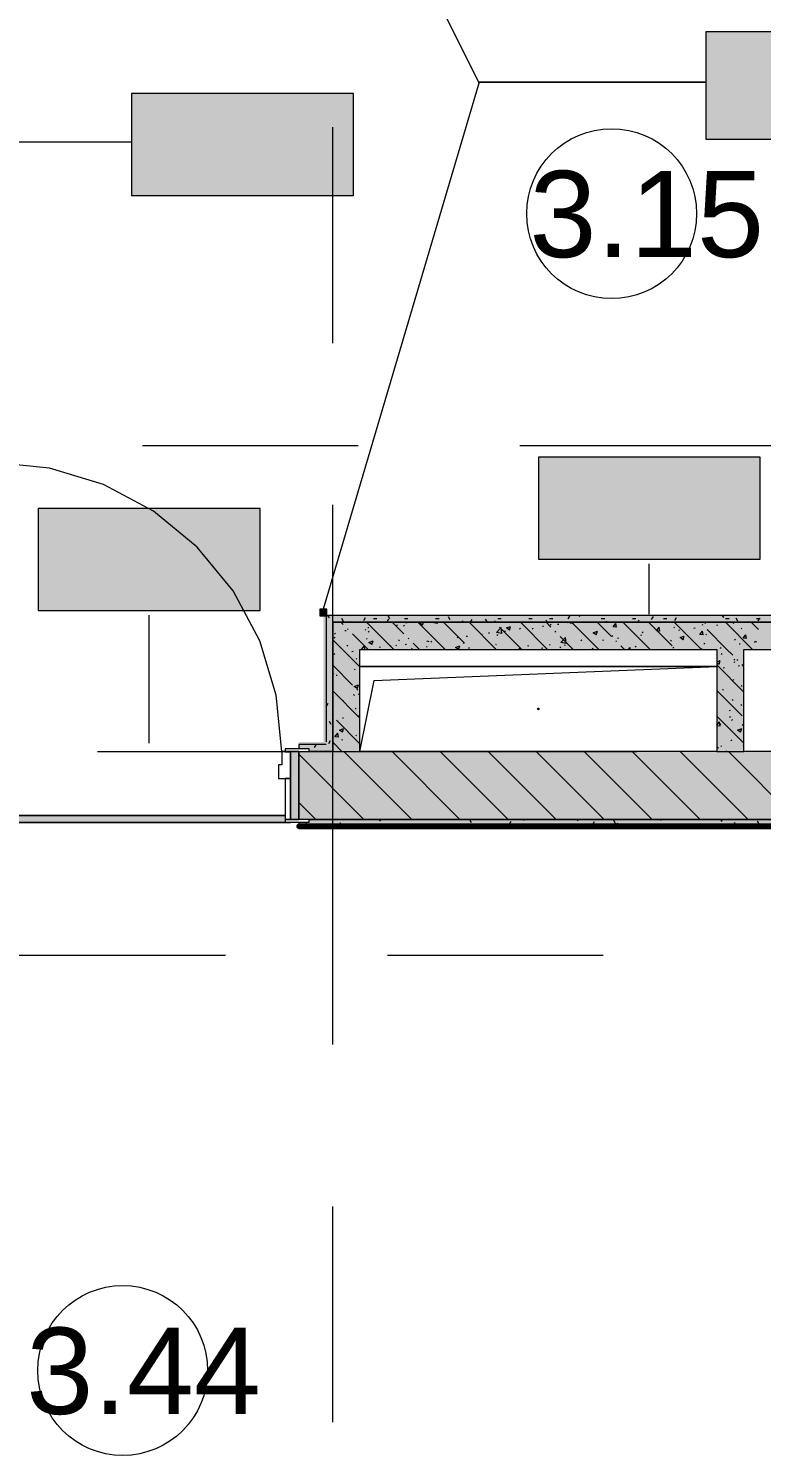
# Model space of a CAD drawing. Header units: millimetres. Extents: x -3817 to 677485, y -22715 to 103890.
# Drawn here: x 568283 to 570440, y 10905 to 15104 of the extents above; entities that cross this region are included whole.
import ezdxf

# ---------------------------------------------------------------- set-up
doc = ezdxf.new("R2010")
doc.units = ezdxf.units.MM
doc.layers.add('PDF _Геометрия', color=7, linetype='Continuous', true_color=0x1d1d1d)
doc.layers.add('PDF _Сплошная заливка', color=7, linetype='Continuous', true_color=0xffffff)
doc.layers.add('PDF _Текст', color=7, linetype='Continuous')
doc.styles.add('PDF GOST-Common', font='arial.ttf')

msp = doc.modelspace()

# ---------------------------------------------------------------- hatches: boundary and pattern name
at = {"layer": 'PDF _Сплошная заливка', "transparency": 33554559}
h = msp.add_hatch(color=256, dxfattribs=at)
h.paths.add_polyline_path([(568128.1, 12776.9), (568128.1, 12976.9), (567529.1, 12976.9), (567529.1, 12776.9), (568098.1, 12776.9)], flags=0)
h.paths.add_polyline_path([(566579.1, 12776.9), (566579.1, 12976.9), (566378.1, 12976.9), (566378.1, 12776.9), (566549.1, 12776.9)], flags=0)
h.paths.add_polyline_path([(571878.1, 12776.9), (571878.1, 12976.9), (569078.1, 12976.9), (569078.1, 12776.9), (571053.6, 12776.9)], flags=0)
h = msp.add_hatch(color=256, dxfattribs=at)
h.paths.add_polyline_path([(569178.1, 12976.9), (569178.1, 12996.9), (569078.1, 12996.9), (569078.1, 12984.9), (569108.1, 12984.4), (569108.1, 12976.9)], flags=0)
h.paths.add_polyline_path([(568038.1, 12976.9), (568098.1, 12976.9), (568098.1, 12984.9), (568128.1, 12984.9), (568128.1, 12996.9), (568038.1, 12996.9)], flags=0)
h = msp.add_hatch(color=256, dxfattribs=at)
h.paths.add_polyline_path([(572398.1, 12756.9), (572398.1, 12776.9), (569108.1, 12776.9), (569108.1, 12768.9), (569078.1, 12768.9), (569078.1, 12756.9), (572378.1, 12756.9)], flags=0)
h.paths.add_polyline_path([(566549.1, 12756.9), (566579.1, 12756.9), (566579.1, 12768.9), (566549.1, 12768.9), (566549.1, 12776.9), (565129.4, 12776.9), (565129.4, 12756.9), (566378.1, 12756.9)], flags=0)
h.paths.add_polyline_path([(568098.1, 12756.9), (568128.1, 12756.9), (568128.1, 12768.9), (568098.1, 12768.9), (568098.1, 12776.9), (567559.1, 12776.9), (567559.1, 12768.9), (567529.1, 12768.9), (567529.1, 12756.9), (567559.1, 12756.9)], flags=0)
at = {"layer": 'PDF _Сплошная заливка', "true_color": 0x494949, "transparency": 33554559}
msp.add_hatch(color=251, dxfattribs=at).paths.add_polyline_path([(569053.1, 12767.9), (569053.1, 12768.9), (569038.1, 12768.9), (569038.1, 12787.9), (568168.1, 12787.9), (568168.1, 12768.9), (569038.1, 12767.9)])

# ---------------------------------------------------------------- linework, layer by layer
at = {"layer": 'PDF _Геометрия', "color": 231, "lineweight": 70, "true_color": 0xff80c0}
msp.add_lwpolyline([(572398.1, 12776.9), (572398.1, 12756.9), (569078.1, 12756.9), (569078.1, 12755.9), (572398.1, 12755.9), (572399.1, 12755.9), (572399.1, 15635.9), (583949.3, 15635.9), (583950.3, 15635.9), (583950.3, 16835.9), (584278.1, 16835.9), (584278.1, 16836.9)], dxfattribs=at)
at = {"layer": 'PDF _Геометрия', "color": 7, "lineweight": 9}
for points in [[(569086.9, 15987.9), (569606.7, 14945.9), (570276, 14945.9), (569608.5, 14945.9), (569150.1, 13394.9)], [(568073.9, 14770.3), (568586, 14770.3)], [(570988.1, 13356.9), (570988.1, 13858.7), (570988.1, 13356.9), (570968.1, 13356.9), (569258.1, 13356.9), (570968.1, 13356.9)], [(570109.7, 13380.9), (570109.7, 13529)], [(568637.7, 13000.9), (568637.7, 13377.6)], [(569178.1, 12996.9), (569178.1, 13356.9), (569178.1, 12996.9), (569178.1, 12976.9), (569108.1, 12976.9), (569178.1, 12976.9), (569258.1, 12976.9), (569299.8, 13185.2), (570308.1, 13226.9), (570308.1, 12976.9), (569258.1, 12976.9), (569258.1, 13226.9), (570308.1, 13226.9), (569258.1, 13226.9)], [(569158.1, 13376.9), (569158.1, 13004.9)], [(569158.1, 12996.9), (569078.1, 12996.9)], [(570308.1, 12976.9), (570388.1, 12976.9)]]:
    msp.add_lwpolyline(points, dxfattribs=at)
for points in [[(570970, 15093.5), (570276, 15093.5), (570276, 14778.2), (570970, 14778.2)], [(570970, 15093.5), (570276, 15093.5), (570276, 14778.2), (570970, 14778.2)], [(569239.1, 14912.2), (568586, 14912.2), (568586, 14612.2), (569239.1, 14612.2)], [(570436.3, 13842.9), (569783.2, 13842.9), (569783.2, 13542.9), (570436.3, 13542.9)], [(568964.3, 13691.5), (568311.2, 13691.5), (568311.2, 13391.5), (568964.3, 13391.5)], [(570308.1, 13226.9), (570308.1, 12976.9), (569258.1, 12976.9), (569258.1, 13226.9)], [(568153.1, 12767.9), (569053.1, 12767.9)], [(568168.1, 12787.9), (569038.1, 12787.9)], [(569108.1, 12776.9), (572378.1, 12776.9)]]:
    msp.add_lwpolyline(points, close=True, dxfattribs=at)
at = {"layer": 'PDF _Геометрия', "color": 253, "lineweight": 9, "true_color": 0xaaaaaa}
for points in [[(569178.1, 14178.3), (569178.1, 14813.3)], [(568617.6, 13876.9), (569252.6, 13876.9)], [(569728.9, 13876.9), (571316.4, 13876.9)], [(569028.1, 12976.9), (569011.8, 13142.7), (568963.4, 13302.1), (568884.9, 13449.1), (568779.2, 13577.9), (568650.3, 13683.6), (568503.4, 13762.2), (568343.9, 13810.5), (568178.1, 13826.9)], [(569178.1, 12114.5), (569178.1, 13702)], [(568485.3, 12976.9), (570072.8, 12976.9)], [(567275.1, 12376.9), (568862.6, 12376.9)], [(569338.9, 12376.9), (569973.9, 12376.9)], [(569178.1, 11003.3), (569178.1, 11638.3)]]:
    msp.add_lwpolyline(points, dxfattribs=at)
at = {"layer": 'PDF _Геометрия', "color": 7, "lineweight": 20}
msp.add_lwpolyline([(569160.1, 13375.4), (569160.1, 13394.9), (569140.1, 13394.9), (569140.1, 13375.4)], close=True, dxfattribs=at)
at = {"layer": 'PDF _Геометрия', "color": 9, "lineweight": 9, "true_color": 0xc0c0c0}
for points in [[(570968.1, 13376.9), (569178.1, 13376.9), (569158.1, 13376.9)], [(569078.1, 12996.9), (569078.1, 12984.9)], [(569078.1, 12976.9), (569078.1, 12776.9)], [(569078.1, 12768.9), (569078.1, 12756.9), (572398.1, 12756.9), (572398.1, 12776.9)]]:
    msp.add_lwpolyline(points, dxfattribs=at)
at = {"layer": 'PDF _Геометрия', "color": 253, "lineweight": 9, "true_color": 0x9b9b9b}
for points in [[(569167.9, 13369.9), (569163.9, 13376.9)], [(569209.6, 13358.8), (569204.5, 13367.5)], [(569232.1, 13359.1), (569230.9, 13356.9)], [(569273.8, 13370.2), (569268.8, 13361.5)], [(569297.9, 13367.8), (569307.9, 13367.8)], [(569341.8, 13366.2), (569336.8, 13357.4)], [(569345.6, 13366.9), (569340.6, 13375.6)], [(569389.3, 13367.8), (569399.4, 13367.8)], [(569480.8, 13367.8), (569490.8, 13367.8)], [(569488.8, 13376.9), (569488.1, 13375.7)], [(569523.3, 13363.9), (569518.3, 13372.7)], [(569562.6, 13356.9), (569560, 13361.5)], [(569587.5, 13365.1), (569582.8, 13356.9)], [(569633, 13356.9), (569628, 13365.6)], [(569655.6, 13361), (569653.2, 13356.9)], [(569663.6, 13367.8), (569673.7, 13367.8)], [(569755.1, 13367.8), (569765.1, 13367.8)], [(569809, 13356.9), (569805.7, 13362.6)], [(569816, 13367.8), (569826.1, 13367.8)], [(569874.9, 13375.1), (569869.9, 13366.4)], [(569905.1, 13373.2), (569903, 13376.9)], [(569968.4, 13367.8), (569978.5, 13367.8)], [(569985, 13356.9), (569983.4, 13359.6)], [(570059.9, 13367.8), (570069.9, 13367.8)], [(570079, 13362.9), (570075.5, 13356.9)], [(570120.7, 13374), (570115.6, 13365.3)], [(570151.3, 13367.8), (570161.4, 13367.8)], [(570188.7, 13369.9), (570183.7, 13361.2)], [(570328.6, 13371.3), (570325.4, 13376.9)], [(570334.2, 13367.8), (570344.3, 13367.8)], [(570370.2, 13360.2), (570365.2, 13368.9)], [(570425.6, 13367.8), (570435.7, 13367.8)], [(570434.4, 13368.8), (570429.4, 13360.1)], [(569176, 13337.3), (569178.1, 13337.3)], [(569176, 13245.9), (569178.1, 13245.9)], [(569163, 13117.4), (569158.1, 13108.9)], [(569176, 13124), (569178.1, 13124)], [(569173.1, 13056.2), (569168.1, 13064.9)], [(569158.9, 13049.4), (569158.1, 13048)], [(569128.5, 12996.6), (569123.4, 12987.9)], [(569170.1, 13007.8), (569165.1, 12999)], [(569176, 13002.1), (569178.1, 13002.1)], [(569101, 12766.1), (569095.9, 12757.4)], [(569204.7, 12757.6), (569199.7, 12766.3)], [(569248, 12776.9), (569247.2, 12775.6)], [(569318.3, 12776.9), (569315.3, 12771.5)], [(569586.5, 12766.9), (569581.5, 12775.6)], [(569702.1, 12771), (569697.1, 12762.3)], [(569740.7, 12776.9), (569738.7, 12773.4)], [(569900.3, 12772.1), (569897.5, 12776.9)], [(569947.8, 12769.9), (569942.8, 12761.2)], [(569968.3, 12776.2), (569967.9, 12776.9)], [(570009.9, 12765), (570004.9, 12773.7)], [(570015.9, 12765.8), (570010.8, 12757.1)], [(570146, 12773.2), (570143.9, 12776.9)], [(570163, 12776.9), (570162.1, 12775.3)], [(570261.6, 12764.7), (570257.1, 12756.9)], [(570323.7, 12770.2), (570319.8, 12776.9)], [(570365.3, 12759), (570360.3, 12767.7)], [(570433.4, 12763.1), (570428.3, 12771.8)], [(569169, 12762), (569166, 12756.9)], [(569236.9, 12758.2), (569247, 12758.2)], [(569310.7, 12756.9), (569309.3, 12759.3)], [(569328.4, 12758.2), (569338.4, 12758.2)], [(569389.3, 12758.2), (569399.4, 12758.2)], [(569414.7, 12760.9), (569412.4, 12756.9)], [(569541.7, 12758.2), (569551.8, 12758.2)], [(569633.2, 12758.2), (569643.2, 12758.2)], [(569724.6, 12758.2), (569734.7, 12758.2)], [(569906.2, 12758.7), (569905.1, 12756.9)], [(569907.5, 12758.2), (569917.5, 12758.2)], [(569998.9, 12758.2), (570009, 12758.2)], [(570049.8, 12756.9), (570046.5, 12762.6)], [(570059.9, 12758.2), (570069.9, 12758.2)], [(570212.3, 12758.2), (570222.3, 12758.2)], [(570303.7, 12758.2), (570313.8, 12758.2)], [(570329.6, 12760.6), (570327.5, 12756.9)], [(570395.2, 12758.2), (570405.2, 12758.2)]]:
    msp.add_lwpolyline(points, dxfattribs=at)
at = {"layer": 'PDF _Геометрия', "color": 9, "lineweight": 9, "true_color": 0xc0c0c0}
for points in [[(569258.1, 13356.9), (569178.1, 13356.9)], [(570308.1, 12976.9), (569258.1, 12976.9), (569258.1, 13276.9), (570308.1, 13276.9)], [(570388.1, 13276.9), (570988.1, 13276.9), (570988.1, 12976.9), (570388.1, 12976.9)]]:
    msp.add_lwpolyline(points, close=True, dxfattribs=at)
at = {"layer": 'PDF _Геометрия', "color": 252, "lineweight": 9, "true_color": 0x878787}
for points in [[(569208.7, 13350.4), (569202.2, 13356.9)], [(569357.6, 13276.9), (569277.6, 13356.9)], [(569387.2, 13322.7), (569353.1, 13356.9)], [(569393.5, 13356.1), (569396.9, 13356.5)], [(569508.5, 13276.9), (569428.5, 13356.9)], [(569442.3, 13348.3), (569433.5, 13354.2), (569440.3, 13356.9)], [(569442.3, 13348.3), (569445.2, 13356.9)], [(569485.8, 13353.6), (569470, 13356), (569470.8, 13356.9)], [(569485.8, 13353.6), (569485.4, 13356.9)], [(569565.7, 13295.1), (569504, 13356.9)], [(569659.3, 13276.9), (569579.3, 13356.9)], [(569656.3, 13355.4), (569654.8, 13356.9)], [(569810.2, 13276.9), (569730.2, 13356.9)], [(569819.7, 13342.8), (569805.7, 13356.9)], [(569817.8, 13348.9), (569820.5, 13350.9)], [(569839.6, 13350.8), (569842.9, 13351.3)], [(569868.6, 13356.9), (569871, 13354.7)], [(569886, 13353.3), (569875.3, 13354.2), (569877.5, 13356.9)], [(569961.1, 13276.9), (569881.1, 13356.9)], [(569886, 13353.3), (569885.3, 13356.9)], [(569998.2, 13315.2), (569956.6, 13356.9)], [(570013.5, 13342.1), (570002.9, 13343.1), (570011.4, 13353.3)], [(570013.5, 13342.1), (570011.5, 13353.3)], [(570112, 13276.9), (570032, 13356.9)], [(570176.8, 13287.5), (570107.4, 13356.9)], [(570262.8, 13276.9), (570182.8, 13356.9)], [(570272.8, 13352.8), (570275.4, 13354.8)], [(570413.7, 13276.9), (570333.7, 13356.9)], [(570355.6, 13355.6), (570358.4, 13353.8)], [(570430.7, 13335.3), (570409.2, 13356.9)], [(569178.5, 13312.4), (569180.9, 13310.1)], [(569182, 13312.8), (569184.8, 13311)], [(569183.3, 13322.2), (569186, 13324.3)], [(569213.9, 13332.4), (569217.2, 13332.9)], [(569223.8, 13335.3), (569221.3, 13337.8)], [(569282.2, 13276.9), (569258.1, 13301), (569236.3, 13322.7)], [(569273.1, 13333.6), (569275.8, 13335.7)], [(569276.9, 13308.8), (569279.7, 13307)], [(569281.3, 13341.3), (569284.6, 13341.7)], [(569282.1, 13330.2), (569284.6, 13327.9)], [(569365.5, 13347), (569368.1, 13349)], [(569385.8, 13348), (569388.3, 13345.7)], [(569402.3, 13307.6), (569399.8, 13310.2)], [(569544.4, 13311.7), (569547.1, 13313.7)], [(569570.9, 13315.5), (569574.2, 13315.9)], [(569615.4, 13321.3), (569618.7, 13321.8)], [(569636.7, 13325), (569639.4, 13327)], [(569675.6, 13324.2), (569659.8, 13326.6), (569673.6, 13341.1)], [(569661.1, 13321.3), (569663.6, 13319.1)], [(569734.8, 13276.9), (569668.8, 13342.8)], [(569675.6, 13324.2), (569673.6, 13341)], [(569682.8, 13330.2), (569686.1, 13330.6)], [(569697.8, 13334), (569689, 13340), (569701.4, 13344.8)], [(569697.8, 13334), (569701.4, 13344.8)], [(569728, 13337.5), (569730.7, 13339.6)], [(569764.8, 13339.1), (569767.3, 13336.9)], [(569795, 13345), (569798.4, 13345.4)], [(569834.8, 13327.8), (569832.3, 13330.3)], [(569885.7, 13276.9), (569847.4, 13315.2)], [(569865.3, 13294.7), (569849.5, 13297.2), (569863.4, 13311.6)], [(569865.3, 13294.7), (569863.4, 13311.6)], [(569953.4, 13319.8), (569944.5, 13325.8), (569957, 13330.5)], [(569953.4, 13319.8), (569957, 13330.5)], [(569999.3, 13315.6), (570002, 13317.6)], [(570016.9, 13310.2), (570020.2, 13310.7)], [(570084.3, 13319.1), (570087.6, 13319.5)], [(570089.1, 13327), (570091.8, 13329)], [(570141, 13331), (570130.4, 13331.9), (570139, 13342.1)], [(570141, 13331), (570139, 13342.1)], [(570181.5, 13340.3), (570184.1, 13342.3)], [(570196.5, 13333.9), (570199.9, 13334.3)], [(570208.9, 13305.5), (570200, 13311.5), (570212.5, 13316.3)], [(570208.9, 13305.5), (570212.5, 13316.3)], [(570241.1, 13339.7), (570244.4, 13340.2)], [(570268.6, 13319.8), (570257.9, 13320.8), (570266.5, 13331)], [(570267.3, 13347.9), (570264.8, 13350.4)], [(570268.6, 13319.8), (570266.5, 13331)], [(570275.9, 13322), (570278.4, 13319.8)], [(570355.3, 13259.9), (570338.3, 13276.9), (570279.9, 13335.3)], [(570308.4, 13348.6), (570311.7, 13349)], [(570379.6, 13339.8), (570382.1, 13337.6)], [(570396.1, 13308.7), (570385.5, 13309.6), (570394, 13319.8)], [(570396.1, 13308.7), (570394, 13319.8)], [(569258.1, 13225.5), (569178.1, 13305.5)], [(569219.5, 13289), (569222.3, 13287.2)], [(569234.5, 13271.2), (569237.8, 13271.6)], [(569262.9, 13276.9), (569270.9, 13286.5)], [(569272.7, 13276.9), (569271, 13286.5)], [(569292.9, 13290.9), (569284.1, 13296.9), (569296.5, 13301.7)], [(569292.9, 13290.9), (569296.5, 13301.7)], [(569314.4, 13285), (569317.2, 13283.2)], [(569346.8, 13286), (569350.1, 13286.4)], [(569363.3, 13287.8), (569366, 13289.8)], [(569371.8, 13304.8), (569374.6, 13303)], [(569391.3, 13291.8), (569394.6, 13292.3)], [(569409.3, 13280.9), (569412.1, 13279.1)], [(569433.1, 13276.9), (569414.9, 13295.1)], [(569453.7, 13285.7), (569456.2, 13283.5)], [(569454.6, 13300.3), (569457.3, 13302.3)], [(569458.6, 13300.7), (569461.9, 13301.1)], [(569466.7, 13300.8), (569469.6, 13299)], [(569504.2, 13276.9), (569504.3, 13276.9)], [(569548.2, 13276.9), (569539.6, 13282.6), (569552, 13287.4)], [(569548.5, 13276.9), (569552.1, 13287.4)], [(569557.4, 13303.5), (569559.9, 13301.3)], [(569561.6, 13296.8), (569564.5, 13295)], [(569580.8, 13280), (569578.3, 13282.5)], [(569656.6, 13292.8), (569659.4, 13291)], [(569725.9, 13278.3), (569728.5, 13280.4)], [(569751.5, 13288.8), (569754.3, 13287)], [(569792.8, 13280.7), (569796.1, 13281.2)], [(569815.7, 13289.7), (569818.3, 13291.8)], [(569846.4, 13284.8), (569849.2, 13283)], [(569860.1, 13289.6), (569863.4, 13290)], [(569908, 13303.1), (569910.7, 13305.1)], [(569941.3, 13280.8), (569944.1, 13279)], [(569972.4, 13304.4), (569975.7, 13304.8)], [(570013.3, 13300.1), (570010.8, 13302.6)], [(570036.6, 13276.9), (570025.9, 13287.5)], [(570048, 13276.9), (570053.1, 13282.2)], [(570053.8, 13276.9), (570053.1, 13282.2)], [(570068.5, 13286.5), (570071, 13284.2)], [(570172.2, 13304.2), (570174.7, 13302)], [(570179.3, 13281.1), (570182, 13283.1)], [(570261.6, 13278.5), (570264.9, 13278.9)], [(570270.6, 13293.6), (570273.3, 13295.7)], [(570318.5, 13283), (570321, 13280.7)], [(570360.4, 13305), (570363.1, 13307)], [(570373.9, 13293.3), (570377.2, 13293.7)], [(570418.4, 13299.1), (570421.7, 13299.6)], [(570422.2, 13300.8), (570424.7, 13298.5)], [(569236.3, 13171.9), (569178.1, 13230.1)], [(569181.1, 13263.1), (569183.8, 13265.1)], [(569246.4, 13250.1), (569248.8, 13247.9)], [(570308.1, 13240.7), (570318.6, 13244.7)], [(570308.1, 13238.6), (570315, 13234)], [(570388.1, 13151.6), (570308.1, 13231.6)], [(570315, 13233.9), (570318.6, 13244.7)], [(570320.9, 13264.7), (570323.8, 13262.9)], [(570358.2, 13245.8), (570360.9, 13247.8)], [(570358.4, 13240.8), (570361.3, 13239)], [(570370.4, 13244.8), (570367.9, 13247.3)], [(570371.6, 13229), (570375, 13229.4)], [(570388.1, 13227), (570382.9, 13232.2)], [(569179, 13203.9), (569181.6, 13205.9)], [(569187.7, 13201.1), (569191, 13201.5)], [(569241.5, 13218.5), (569244.3, 13216.7)], [(570327.1, 13223.1), (570330.5, 13223.6)], [(570356.1, 13186.6), (570358.7, 13188.7)], [(570386.4, 13220.8), (570388.1, 13219.2)], [(569258.1, 13074.6), (569178.1, 13154.6)], [(569178.1, 13145.7), (569179.5, 13146.7)], [(569239, 13144.1), (569241.5, 13141.8)], [(569249.7, 13162), (569240.8, 13168), (569253.3, 13172.7)], [(569251.4, 13156.8), (569248.9, 13159.3)], [(569249.7, 13162), (569253.3, 13172.7)], [(569253.2, 13145.7), (569256.5, 13146.2)], [(570382.9, 13081.3), (570308.1, 13156.2)], [(570324.9, 13158.9), (570328.2, 13159.3)], [(570380.5, 13170.3), (570383.3, 13168.5)], [(569206.9, 13127.6), (569209.7, 13125.8)], [(569244.4, 13103.7), (569247.2, 13101.9)], [(570353.9, 13127.4), (570356.6, 13129.5)], [(570379.1, 13114.7), (570381.6, 13112.4)], [(569178.1, 13087.1), (569180.4, 13085)], [(569258.1, 12999.2), (569188.6, 13068.8)], [(569206.4, 13075.6), (569209.8, 13076)], [(569251, 13081.4), (569254.3, 13081.9)], [(570388.1, 13000.7), (570308.1, 13080.7)], [(570308.1, 13054.3), (570315.8, 13063.5)], [(570317.9, 13052.3), (570315.9, 13063.5)], [(570318, 13057.9), (570320.5, 13055.6)], [(570345.4, 13097.6), (570348.8, 13098)], [(570345.9, 13079.5), (570348.7, 13077.7)], [(570351.8, 13068.2), (570354.4, 13070.3)], [(569194.8, 13019), (569184.2, 13020), (569192.8, 13030.2)], [(569194.8, 13019), (569192.8, 13030.2)], [(569206.4, 13033.1), (569197.6, 13039), (569210, 13043.8)], [(569206.4, 13033), (569210, 13043.8)], [(569245.8, 13025), (569248.3, 13022.7)], [(570308.1, 13053.2), (570317.9, 13052.4)], [(570377.9, 13033.4), (570369, 13039.4), (570381.5, 13044.2)], [(570377.9, 13033.4), (570381.5, 13044.2)], [(570383.4, 13055.6), (570386.2, 13053.8)], [(569205, 12976.9), (569178.1, 13003.7)], [(569204.2, 13011.3), (569207.5, 13011.8)], [(570310.5, 12989.1), (570313.3, 12987.3)], [(570322.6, 12990.8), (570320.1, 12993.3)], [(570336.6, 12976.9), (570335.2, 12978.3)], [(570349.6, 13009.1), (570352.3, 13011.1)], [(570385.9, 12995.6), (570388.1, 12993.6)]]:
    msp.add_lwpolyline(points, dxfattribs=at)
at = {"layer": 'PDF _Геометрия', "color": 253, "lineweight": 13, "true_color": 0xaaaaaa}
for points in [[(569028.1, 12976.9), (569028.1, 12936.9), (569018.1, 12936.9), (569018.1, 12896.9), (569053.1, 12896.9), (569053.1, 12976.9)], [(569038.1, 12976.9), (569108.1, 12976.9), (569108.1, 12984.9), (569038.1, 12984.9)], [(569038.1, 12975.9), (569053.1, 12975.9), (569053.1, 12976.9), (569038.1, 12976.9)], [(569053.1, 12776.9), (569078.1, 12776.9), (569078.1, 12976.9), (569053.1, 12976.9)], [(569038.1, 12776.9), (569053.1, 12776.9), (569053.1, 12896.9), (569038.1, 12896.9)], [(569038.1, 12768.9), (569108.1, 12768.9), (569108.1, 12776.9), (569038.1, 12776.9)]]:
    msp.add_lwpolyline(points, close=True, dxfattribs=at)
at = {"layer": 'PDF _Геометрия', "lineweight": 9}
for points in [[(569411, 12776.9), (569211, 12976.9)], [(569552.4, 12776.9), (569352.4, 12976.9)], [(569693.8, 12776.9), (569493.8, 12976.9)], [(569835.2, 12776.9), (569635.2, 12976.9)], [(569976.7, 12776.9), (569776.6, 12976.9)], [(570118.1, 12776.9), (569918.1, 12976.9)], [(570259.5, 12776.9), (570059.5, 12976.9)], [(570400.9, 12776.9), (570200.9, 12976.9)], [(570542.3, 12776.9), (570342.3, 12976.9)], [(569269.5, 12776.9), (569078.1, 12968.3)], [(569128.1, 12776.9), (569078.1, 12826.9)]]:
    msp.add_lwpolyline(points, dxfattribs=at)
at = {"layer": 'PDF _Геометрия', "color": 7, "lineweight": 9}
for centre, radius in [((569998.8, 14559), 250), ((569998.8, 14559), 250), ((569783.1, 13101.9), 2.5), ((568559.7, 11155.4), 250), ((568559.7, 11155.4), 250)]:
    msp.add_circle(centre, radius, dxfattribs=at)
at = {"layer": 'PDF _Сплошная заливка', "lineweight": 9, "transparency": 33554559}
for points in [[(570970, 15093.5), (570276, 15093.5), (570970, 14778.2), (570276, 14778.2)], [(569239.1, 14912.2), (568586, 14912.2), (569239.1, 14612.2), (568586, 14612.2)], [(570436.3, 13842.9), (569783.2, 13842.9), (570436.3, 13542.9), (569783.2, 13542.9)], [(568964.3, 13691.5), (568311.2, 13691.5), (568964.3, 13391.5), (568311.2, 13391.5)]]:
    msp.add_solid(points, dxfattribs=at)
at = {"layer": 'PDF _Сплошная заливка', "color": 1, "lineweight": 35, "transparency": 33554559}
for points in [[(569140.1, 13375.4), (569160.1, 13375.4), (569140.1, 13394.9), (569160.1, 13394.9)], [(569158.1, 13004.9), (569158.1, 13384.9), (569150.1, 13004.9), (569150.1, 13384.9)], [(569158.1, 12996.9), (569158.1, 13004.9), (569078.1, 12996.9), (569078.1, 13004.9)]]:
    msp.add_solid(points, dxfattribs=at)
at = {"layer": 'PDF _Сплошная заливка', "lineweight": 35, "transparency": 33554559}
for points in [[(569178.1, 12996.9), (569178.1, 13376.9), (569158.1, 12996.9), (569158.1, 13376.9)], [(569178.1, 13356.9), (570968.1, 13356.9), (569178.1, 13376.9), (570968.1, 13376.9)], [(569258.1, 12976.9), (569258.1, 13356.9), (569178.1, 12976.9), (569178.1, 13356.9)], [(569258.1, 13276.9), (570988.1, 13276.9), (569258.1, 13356.9), (570988.1, 13356.9)], [(570308.1, 12976.9), (570388.1, 12976.9), (570308.1, 13276.9), (570388.1, 13276.9)], [(569078.1, 12776.9), (569078.1, 12976.9), (569053.1, 12776.9), (569053.1, 12976.9)]]:
    msp.add_solid(points, dxfattribs=at)

# ---------------------------------------------------------------- texts
at = {"layer": 'PDF _Текст', "color": 250, "true_color": 0x3c3c3c, "char_height": 254, "attachment_point": 4, "style": 'PDF GOST-Common'}
for s, insert in [('3.15', (569756.9, 14556.2)), ('3.44', (568275.9, 11152.6))]:
    msp.add_mtext(s, dxfattribs=dict(at, insert=insert))

doc.saveas('drawing.dxf')
